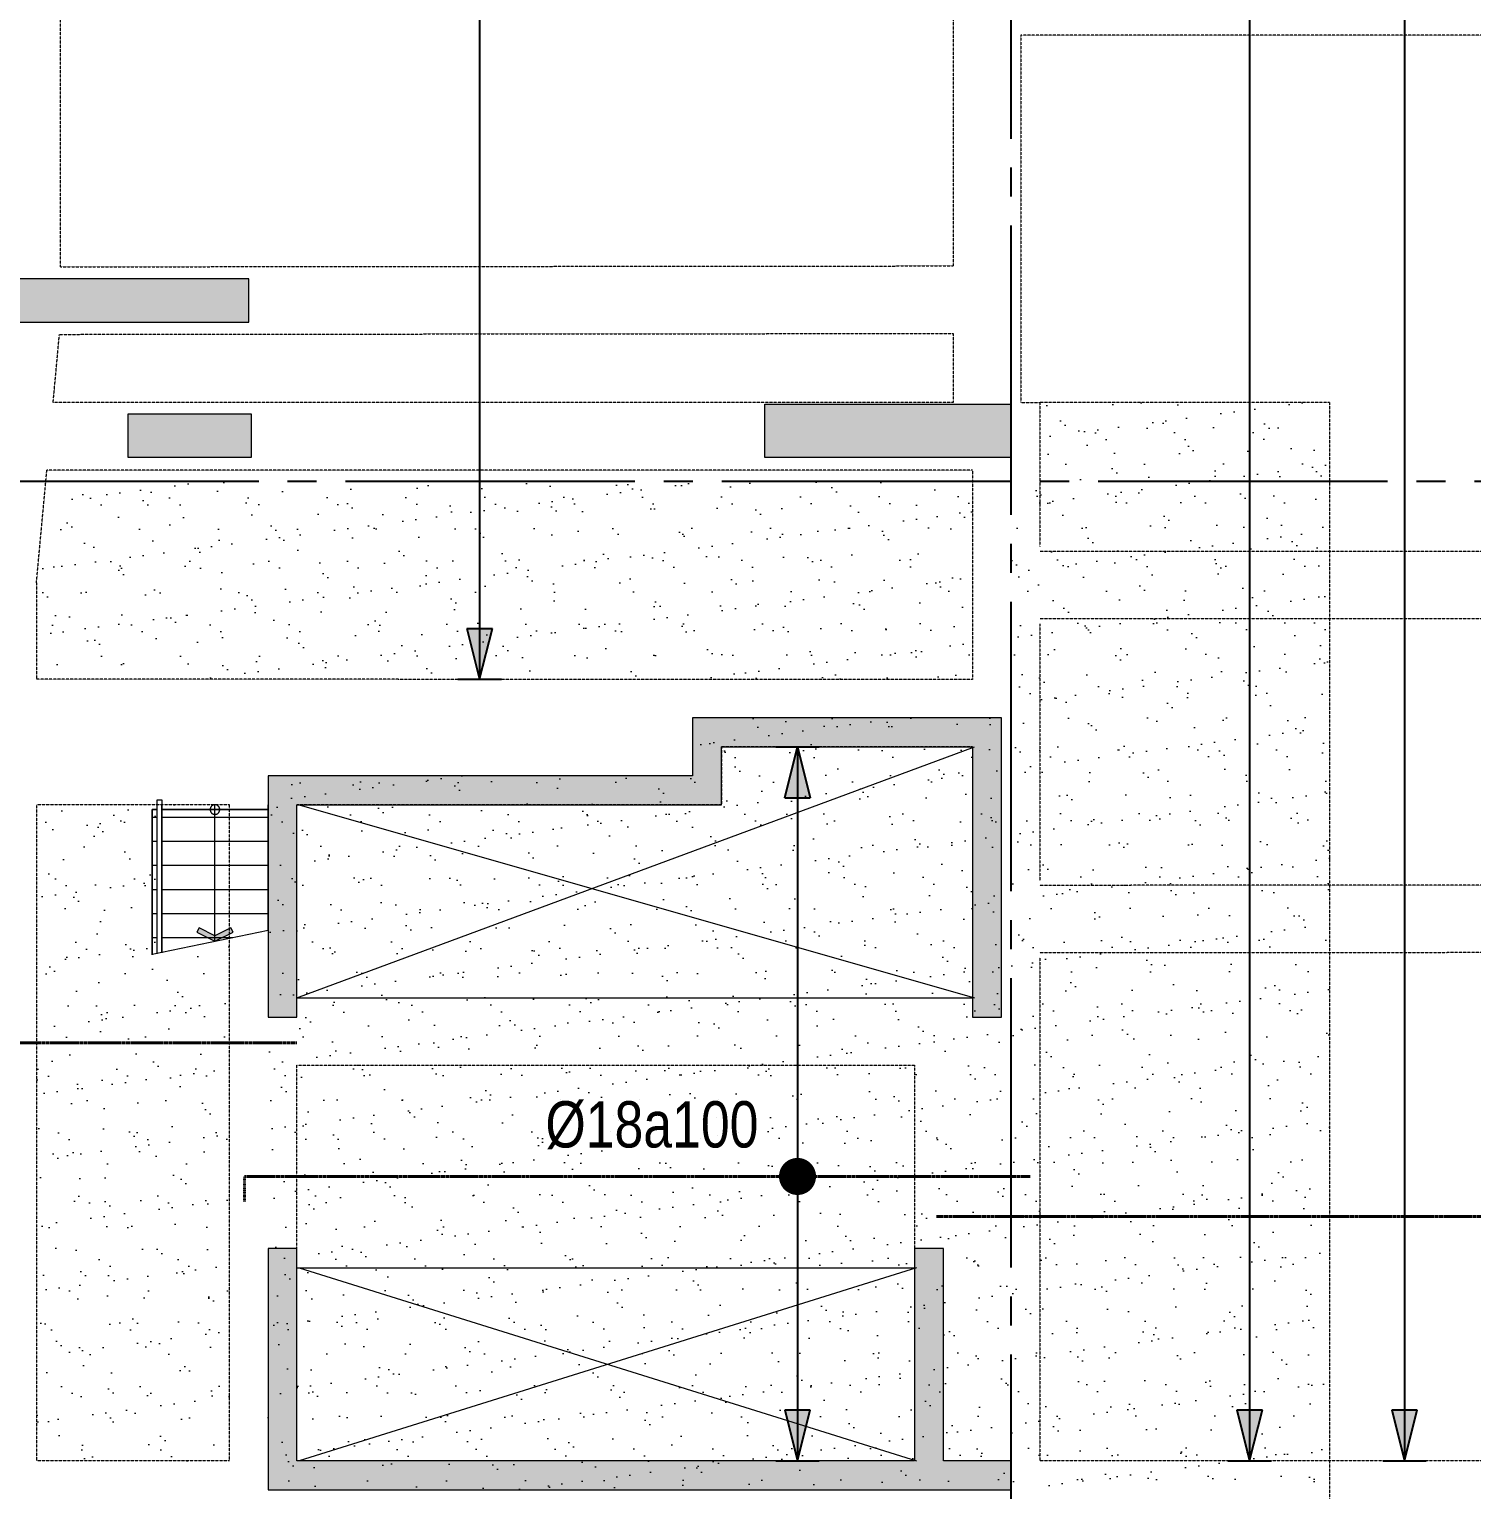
# Model space of a CAD drawing. Header units: millimetres. Extents: x -3819597 to -2591384, y 582389 to 820195.
# Drawn here: x -3012131 to -2997181, y 622231 to 637369 of the extents above; entities that cross this region are included whole.
import ezdxf
from ezdxf.enums import TextEntityAlignment as Align
from ezdxf.xclip import XClip

# ---------------------------------------------------------------- set-up
doc = ezdxf.new("R2010")
doc.units = ezdxf.units.MM
doc.header["$MEASUREMENT"] = 0
doc.header["$XCLIPFRAME"] = 0
for name, pattern in [('CENTER', [2, 1.25, -0.25, 0.25, -0.25]), ('CHG_XX_Damsan_Ham 2$0$CHG_XX_Damsan_Ham 2$0$HIDDEN', [0.375, 0.25, -0.125]), ('CHG_XX_Damsan_Ham 2$0$MB Ham 2$0$Hidden21', [3, 2, -1]), ('CHG_XX_Luoi truc$0$MB_Luoi truc$0$Center101', [13, 10, -1, 1, -1]), ('HIDDEN', [0.375, 0.25, -0.125])]:
    doc.linetypes.add(name, pattern=pattern)
doc.layers.get('0').update_dxf_attribs({"lineweight": 9})
doc.layers.get('Defpoints').update_dxf_attribs({"color": 10, "lineweight": 0})
for name, color, linetype in [('02HN. TEXT B', 1, 'Continuous'), ('08HN. SSS X', 6, 'Continuous'), ('12HN. GRID', 1, 'CENTER'), ("CHG_XX_Damsan_Ham 2$0$CHG_XX_Damsan_Ham 2$0$'S_General_Hatch_8", 8, 'Continuous'), ('CHG_XX_Damsan_Ham 2$0$MB Ham 2$0$Staircase', 30, 'Continuous'), ('CHG_XX_Damsan_Ham 2$0$MB Ham 2$0$Staircase Hidden', 34, 'CHG_XX_Damsan_Ham 2$0$MB Ham 2$0$Hidden21'), ('CHG_XX_Luoi truc$0$Grid', 34, 'Continuous'), ('CHG_XX_Luoi truc$0$Grid Line', 8, 'CHG_XX_Luoi truc$0$MB_Luoi truc$0$Center101'), ('dim', 51, 'Continuous')]:
    doc.layers.add(name, color=color, linetype=linetype)
for name, color, linetype, lineweight in [('CHG_XX_Cot_Ham 2$0$NS-Pier-H2', 150, 'Continuous', 13), ('CHG_XX_Cot_Ham 2$0$NS-Pier-H2 @ 1', 150, 'Continuous', 13), ('CHG_XX_Cot_Ham 2$0$NS-Pier-H2 @ 150', 150, 'Continuous', 13), ("CHG_XX_Damsan_Ham 2$0$CHG_XX_Damsan_Ham 2$0$'S_General_Hidden_1 Thin", 1, 'CHG_XX_Damsan_Ham 2$0$CHG_XX_Damsan_Ham 2$0$HIDDEN', 18), ('CHG_XX_Damsan_Ham 2$0$CHG_XX_Damsan_Ham 2$0$CHG_XX_Damsan_Ham 2$0$Start lo mo', 3, 'Continuous', 15), ('CHG_XX_Damsan_Ham 2$0$CHG_XX_Damsan_Ham 2$0$DBAO', 3, 'Continuous', 13), ('CHG_XX_Damsan_Ham 2$0$CHG_XX_Damsan_Ham 2$0$Start lo mo', 3, 'Continuous', 15), ('CHG_XX_Damsan_Ham 2$0$HATCH', 57, 'Continuous', 9), ('CHG_XX_Damsan_Ham 2$0$tam cap ram', 8, 'Continuous', 5), ('thep chay suot', 5, 'HIDDEN', 40)]:
    doc.layers.add(name, color=color, linetype=linetype, lineweight=lineweight)
doc.styles.add('[HN042014]STYLE', font='arial.ttf', dxfattribs={"width": 0.8})
doc.styles.add('CHG_XX_Luoi truc$0$MB_Luoi truc$0$Grid A-F$0$VNI-HelveCB', font='VHELVCB_0.TTF')

# ---------------------------------------------------------------- blocks, each defined once
blk = doc.blocks.new('*U678')
at = {"layer": '12HN. GRID', "linetype": 'Continuous'}
h = blk.add_hatch(color=256, dxfattribs=at)
h.dxf.hatch_style = 1
h.paths.add_polyline_path([(-44, 1308.2), (44, 1308.2), (0, 1484.2)])
h = blk.add_hatch(color=256, dxfattribs=at)
h.dxf.hatch_style = 1
h.paths.add_polyline_path([(0, -982.5), (44, -806.5), (-44, -806.5)])
for p, q in [((-75, 1484.2), (75, 1484.2)), ((-44, 1308.2), (0, 1484.2)), ((0, 1484.2), (0, -982.5)), ((0, 1484.2), (44, 1308.2)), ((-44, 1308.2), (44, 1308.2)), ((-44, -806.5), (44, -806.5)), ((-44, -806.5), (0, -982.5)), ((0, -982.5), (44, -806.5)), ((-75, -982.5), (75, -982.5))]:
    blk.add_line(p, q, dxfattribs=at)
at = {"layer": '12HN. GRID', "linetype": 'Continuous', "const_width": 64, "flags": 128}
blk.add_lwpolyline([(-32, 0, 1), (32, 0, 1)], format="xyb", close=True, dxfattribs=at)
at = {"layer": 'thep chay suot', "linetype": 'HIDDEN', "ltscale": 10}
blk.add_line((-1910.3, 0), (803.4, 0), dxfattribs=at)
at = {"layer": 'thep chay suot', "linetype": 'ByBlock', "ltscale": 0.001}
for p, q in [((-1910.3, 0), (-1910.3, -86.1)), ((803.4, 0), (803.4, 0))]:
    blk.add_line(p, q, dxfattribs=at)
at = {"layer": '02HN. TEXT B', "linetype": 'ByBlock', "style": '[HN042014]STYLE', "width": 0.8, "flags": 8}
blk.add_attdef('0', text='', height=160, dxfattribs=at).set_placement((-351.3, 260), align=Align.MIDDLE_CENTER)
blk.add_attdef('1', text='', height=160, dxfattribs=at).set_placement((-870.7, 180), align=Align.MIDDLE_LEFT)
at = {"layer": 'Defpoints', "color": 9, "linetype": 'ByBlock', "style": '[HN042014]STYLE', "width": 0.8, "flags": 9}
for tag, p in [('2', (-13221.5, -1591)), ('3', (-13221.5, -1995.8)), ('4', (-13221.5, -2400.6)), ('5', (-13221.5, -2791))]:
    blk.add_attdef(tag, text='', height=250, dxfattribs=at).set_placement(p, align=Align.MIDDLE_CENTER)
blk = doc.blocks.new('*U1035')
at = {"layer": 'CHG_XX_Cot_Ham 2$0$NS-Pier-H2 @ 1'}
h = blk.add_hatch(color=256, dxfattribs=at)
h.dxf.hatch_style = 1
h.paths.add_polyline_path([(450, 0), (0, 0), (0, -2550), (450, -2550)])
at = {"layer": 'CHG_XX_Cot_Ham 2$0$NS-Pier-H2 @ 150'}
h = blk.add_hatch(color=256, dxfattribs=at)
h.dxf.hatch_style = 1
h.paths.add_polyline_path([(450, 0), (0, 0), (0, -2550), (450, -2550)])
blk = doc.blocks.new('CHG_XX_Cot_Ham 2$0$Block A_C450x2250')
at = {"layer": 'CHG_XX_Cot_Ham 2$0$NS-Pier-H2'}
blk.add_lwpolyline([(450, -2550), (0, -2550), (0, 0), (450, 0)], close=True, dxfattribs=at)
blk.add_blockref('*U1035', (0, 0), dxfattribs=at)
blk = doc.blocks.new('*U1038')
at = {"layer": 'CHG_XX_Cot_Ham 2$0$NS-Pier-H2 @ 1'}
h = blk.add_hatch(color=256, dxfattribs=at)
h.dxf.hatch_style = 1
h.paths.add_polyline_path([(550, 0), (0, 0), (0, -2550), (550, -2550)])
at = {"layer": 'CHG_XX_Cot_Ham 2$0$NS-Pier-H2 @ 150'}
h = blk.add_hatch(color=256, dxfattribs=at)
h.dxf.hatch_style = 1
h.paths.add_polyline_path([(550, 0), (0, 0), (0, -2550), (550, -2550)])
blk = doc.blocks.new('CHG_XX_Cot_Ham 2$0$550x2550')
at = {"layer": 'CHG_XX_Cot_Ham 2$0$NS-Pier-H2'}
blk.add_lwpolyline([(550, -2550), (0, -2550), (0, 0), (550, 0)], close=True, dxfattribs=at)
blk.add_blockref('*U1038', (0, 0), dxfattribs=at)
blk = doc.blocks.new('*U1029')
at = {"layer": 'CHG_XX_Luoi truc$0$Grid Line'}
blk.add_line((0, 0), (0, 608), dxfattribs=at)
at = {"layer": 'CHG_XX_Luoi truc$0$Grid', "lineweight": -2, "style": 'CHG_XX_Luoi truc$0$MB_Luoi truc$0$Grid A-F$0$VNI-HelveCB'}
for tag, p in [('GRIDSUB', (0, 617)), ('GRID', (0, -9))]:
    blk.add_attdef(tag, text='', height=5, dxfattribs=at).set_placement(p, align=Align.MIDDLE)
blk = doc.blocks.new('*U1031')
at = {"layer": 'CHG_XX_Luoi truc$0$Grid Line'}
blk.add_line((0, 0), (0, 438), dxfattribs=at)
at = {"layer": 'CHG_XX_Luoi truc$0$Grid', "lineweight": -2, "style": 'CHG_XX_Luoi truc$0$MB_Luoi truc$0$Grid A-F$0$VNI-HelveCB'}
for tag, p in [('GRIDSUB', (0, 447)), ('GRID', (0, -9))]:
    blk.add_attdef(tag, text='', height=5, dxfattribs=at).set_placement(p, align=Align.MIDDLE)
blk = doc.blocks.new('CHG_XX_Luoi truc')
at = {"layer": 'CHG_XX_Luoi truc$0$Grid', "xscale": 300, "yscale": 300, "zscale": 300}
blk.add_blockref('*U1029', (87300, -12747), dxfattribs=at)
at = {"layer": 'CHG_XX_Luoi truc$0$Grid', "xscale": 300.0000000000013, "yscale": 300.0000000000013, "zscale": 300.0000000000013, "rotation": 90}
blk.add_blockref('*U1031', (110703, 22700), dxfattribs=at)
blk = doc.blocks.new('*U1041')
at = {"layer": 'CHG_XX_Cot_Ham 2$0$NS-Pier-H2 @ 1'}
h = blk.add_hatch(color=256, dxfattribs=at)
h.dxf.hatch_style = 1
h.paths.add_polyline_path([(78150, 23400), (78150, 22950), (79425, 22950), (79425, 23400)])
at = {"layer": 'CHG_XX_Cot_Ham 2$0$NS-Pier-H2 @ 150'}
h = blk.add_hatch(color=256, dxfattribs=at)
h.dxf.hatch_style = 1
h.paths.add_polyline_path([(78150, 23400), (78150, 22950), (79425, 22950), (79425, 23400)])
blk = doc.blocks.new('CHG_XX_Cot_Ham 2')
at = {"layer": 'CHG_XX_Cot_Ham 2$0$NS-Pier-H2'}
h = blk.add_hatch(color=256, dxfattribs=at)
h.dxf.hatch_style = 1
h.paths.add_polyline_path([(99639.2, 163400), (-10900, 163400), (-10900, 85450), (-300, 85450), (-300, 84050), (32350, 84050), (32350, -9000), (103575.5, -9000), (106050, -6022), (106050, 158254.3)])
h.paths.add_polyline_path([(99533.7, 163100), (105750, 158110.4), (105750, 90450), (105650, 90450), (105750, 90450), (105750, 13850), (105750, 13722.3), (105750, -5913.6), (103434.7, -8700), (93599.8, -8700), (93299.8, -8700), (32650, -8700), (32650, 84350), (0, 84350), (0, 85750), (-10600, 85750), (-10600, 163100), (93600, 163100)], flags=16)
h = blk.add_hatch(color=256, dxfattribs=at)
h.dxf.hatch_style = 1
h.paths.add_polyline_path([(84300, 19950), (86900, 19950), (86900, 17150), (87200, 17150), (87200, 20250), (84000, 20250), (84000, 19650), (79600, 19650), (79600, 17150), (79900, 17150), (79900, 19350), (84300, 19350)])
h = blk.add_hatch(color=256, dxfattribs=at)
h.dxf.hatch_style = 1
h.paths.add_polyline_path([(87300, 12550), (86600, 12550), (86600, 14750), (86300, 14750), (86300, 12550), (79900, 12550), (79900, 14750), (79600, 14750), (79600, 12250), (87300, 12250)])
blk.add_lwpolyline([(79425, 23400), (79425, 22950), (78150, 22950), (78150, 23400)], close=True, dxfattribs=at)
for points in [[(87200, 17150), (87200, 20250), (84000, 20250), (84000, 19650), (79600, 19650), (79600, 17150), (79900, 17150), (79900, 19350), (84300, 19350), (84300, 19950), (86900, 19950), (86900, 17150), (87200, 17150)], [(79600, 14750), (79600, 12250), (87300, 12250), (87300, 12550), (86600, 12550), (86600, 14750), (86300, 14750), (86300, 12550), (79900, 12550), (79900, 14750), (79600, 14750)]]:
    blk.add_lwpolyline(points, dxfattribs=at)
for name in ['CHG_XX_Luoi truc', '*U1041']:
    blk.add_blockref(name, (0, 0), dxfattribs=at)
at = {"layer": 'CHG_XX_Cot_Ham 2$0$NS-Pier-H2', "xscale": -1, "rotation": 90}
blk.add_blockref('CHG_XX_Cot_Ham 2$0$Block A_C450x2250', (76850, 24800), dxfattribs=at)
at = {"layer": 'Defpoints', "rotation": 90}
blk.add_blockref('CHG_XX_Cot_Ham 2$0$550x2550', (84750, 22950), dxfattribs=at)
blk = doc.blocks.new('CHG_XX_Damsan_Ham 2$0$MB Ham 2$0$Arrow 60')
at = {"linetype": 'ByBlock', "lineweight": -2}
h = blk.add_hatch(color=0, dxfattribs=at)
h.paths.add_polyline_path([(1.88, 0.94), (1.65, 1.38), (0, 0.56), (-1.65, 1.38), (-1.88, 0.94), (0, 0)], flags=17)
h.paths.add_polyline_path([(1.65, 1.38), (1.88, 0.94), (0, 0), (-1.88, 0.94), (-1.65, 1.38), (0, 0.56)])
blk.add_hatch(color=0, dxfattribs=at).paths.add_polyline_path([(1.65, 1.38), (1.88, 0.94), (0, 0), (-1.88, 0.94), (-1.65, 1.38), (0, 0.56)])
at = {"color": 0, "linetype": 'ByBlock', "lineweight": -2}
blk.add_lwpolyline([(1.65, 1.38), (1.88, 0.94), (0, 0), (-1.88, 0.94), (-1.65, 1.38), (0, 0.56)], close=True, dxfattribs=at)
blk = doc.blocks.new('CHG_XX_Damsan_Ham 2$0$MB Ham 2$0$Dot')
at = {"linetype": 'ByBlock', "lineweight": -2}
h = blk.add_hatch(color=0, dxfattribs=at)
edge = h.paths.add_edge_path()
edge.add_arc((0, 0), 0.5, 0, 360)
at = {"color": 0, "linetype": 'ByBlock', "lineweight": -2}
blk.add_line((0, -1), (0, 1), dxfattribs=at)
blk.add_circle((0, 0), 0.5, dxfattribs=at)
blk = doc.blocks.new('*U966')
at = {"layer": 'CHG_XX_Damsan_Ham 2$0$tam cap ram'}
h = blk.add_hatch(dxfattribs=at)
h.set_pattern_fill('_USER', color=256, scale=250, angle=90, pattern_type=0)
h.set_pattern_definition([(90, (2200, 2550), (-250, 2e-14), [])])
h.paths.add_polyline_path([(1200, 2550), (3200, 2550), (3200, 1450), (1200, 1450)])
h.paths.add_polyline_path([(1200, 1400), (3200, 1400), (3200, 1350), (1200, 1350)])
h.paths.add_polyline_path([(1200, 1200), (3200, 1200), (3200, 1150), (1200, 1150)])
h.paths.add_polyline_path([(1200, 1100), (3200, 1100), (3200, 0), (1200, 0)])
at = {"layer": 'CHG_XX_Damsan_Ham 2$0$MB Ham 2$0$Staircase'}
for p, q in [((1200, 0), (1200, 1100)), ((3200, 0), (3200, 1100)), ((0, 0), (4400, 0))]:
    blk.add_line(p, q, dxfattribs=at)
at = {"layer": 'CHG_XX_Damsan_Ham 2$0$MB Ham 2$0$Staircase Hidden'}
for p, q in [((4400, 2550), (4400, 0)), ((4400, 1200), (4400, 1350))]:
    blk.add_line(p, q, dxfattribs=at)
at = {"layer": 'CHG_XX_Damsan_Ham 2$0$tam cap ram'}
for p, q in [((0, 0), (0, 2550)), ((0, 2550), (4400, 2550)), ((1200, 1450), (1200, 2550)), ((1598, 1350), (1848, 2550)), ((1700, 1350), (1950, 2550)), ((3200, 1450), (3200, 2550)), ((600, 550), (600, 2000)), ((600, 2000), (3800, 2000)), ((3800, 550), (3800, 2000)), ((1100, 1100), (1100, 1450)), ((1100, 1450), (3300, 1450)), ((1150, 1150), (1150, 1400)), ((1150, 1400), (3250, 1400)), ((1200, 1150), (1200, 1400)), ((1200, 1400), (1200, 1350)), ((3200, 1150), (3200, 1400)), ((3250, 1150), (3250, 1400)), ((3300, 1100), (3300, 1450)), ((1200, 1350), (3200, 1350)), ((1100, 1100), (3300, 1100)), ((1150, 1150), (3250, 1150)), ((1200, 1200), (3200, 1200)), ((1200, 1200), (1200, 1150)), ((600, 550), (3800, 550))]:
    blk.add_line(p, q, dxfattribs=at)
for points in [[(1200, 2550), (3200, 2550), (3200, 1450), (1200, 1450)], [(1200, 1400), (3200, 1400), (3200, 1350), (1200, 1350)], [(1200, 1200), (3200, 1200), (3200, 1150), (1200, 1150)], [(1200, 1100), (3200, 1100), (3200, 0), (1200, 0)]]:
    blk.add_lwpolyline(points, close=True, dxfattribs=at)
for centre, start, end in [((1200, 1350), 90, 180), ((3200, 1350), 0, 90), ((1200, 1200), 180, 270), ((3200, 1200), 270, 0)]:
    blk.add_arc(centre, 1200, start, end, dxfattribs=at)
at = {"layer": 'CHG_XX_Damsan_Ham 2$0$tam cap ram', "yscale": 100, "zscale": 100}
for name, p, xscale, rotation in [('CHG_XX_Damsan_Ham 2$0$MB Ham 2$0$Arrow 60', (1835, 2000), 100, 270), ('CHG_XX_Damsan_Ham 2$0$MB Ham 2$0$Dot', (3200, 2000), 100, 270), ('CHG_XX_Damsan_Ham 2$0$MB Ham 2$0$Arrow 60', (3200, 550), -100, 90)]:
    blk.add_blockref(name, p, dxfattribs=dict(at, xscale=xscale, rotation=rotation))
blk = doc.blocks.new('CHG_XX_Damsan_Ham 2$0$ArchStaireH2')
at = {"layer": 'CHG_XX_Damsan_Ham 2$0$tam cap ram'}
blk.add_lwpolyline([(66200, -123190), (66200, -121650), (66250, -121650), (66250, -123179)], dxfattribs=at)
ref = blk.add_blockref('*U966', (64800, -124950), dxfattribs=dict(at, xscale=-1, rotation=270))
XClip(ref).set_block_clipping_path([(3250, 1350), (3249.9999999999, 2550), (1945, 2550), (1695, 1349)])
blk = doc.blocks.new('CHG_XX_Damsan_Ham 2', base_point=(3089256, -609981))
at = {"layer": "CHG_XX_Damsan_Ham 2$0$CHG_XX_Damsan_Ham 2$0$'S_General_Hatch_8"}
h = blk.add_hatch(dxfattribs=at)
h.set_pattern_fill('CROSS', color=256, scale=2000)
edge = h.paths.add_edge_path()
edge.add_line((76750, 42625), (76750, 65250))
edge.add_line((76750, 65250), (76750, 65850))
edge.add_line((76750, 65850), (77900, 65850))
edge.add_line((77900, 65850), (77900, 89350))
edge.add_line((77900, 89350), (76850, 89350))
edge.add_line((76850, 89350), (76850, 90650))
edge.add_line((76850, 90650), (76852, 131950))
edge.add_line((76852, 131950), (51950, 131950))
edge.add_line((51950, 131950), (51950, 130600))
edge.add_line((51950, 130600), (22700, 130600))
edge.add_line((22700, 130600), (22700, 84050))
edge.add_line((22700, 84050), (32350, 84050))
edge.add_line((32350, 84050), (32350, 22700))
edge.add_line((32350, 22700), (76500, 22700))
edge.add_line((76500, 22700), (76500, 23518))
edge.add_line((76500, 23518), (76750, 23518))
edge.add_line((76750, 23518), (76750, 42625))
edge.add_line((76750, 42625), (76750, 43198))
at = {"layer": 'CHG_XX_Damsan_Ham 2$0$HATCH'}
h = blk.add_hatch(dxfattribs=at)
h.set_pattern_fill('AR-SAND', color=256, scale=262.5)
h.paths.add_polyline_path([(90600, 23519), (87600, 23519), (87600, 22700), (90600, 22700)])
h = blk.add_hatch(dxfattribs=at)
h.set_pattern_fill('AR-SAND', color=256, scale=262.5)
h.paths.add_polyline_path([(86900, 22700), (77450, 22700), (77450, 22000), (77200, 22000), (77200, 20650), (86900, 20649)])
h = blk.add_hatch(dxfattribs=at)
h.set_pattern_fill('AR-SAND', color=256, scale=262.5)
h.paths.add_polyline_path([(90600, 22700), (87300, 22700), (87300, 12250), (90600, 12250)])
h = blk.add_hatch(dxfattribs=at)
h.set_pattern_fill('AR-SAND', color=256, scale=262.5)
h.paths.add_polyline_path([(86900, 17150), (87200, 17150), (87200, 20250), (84000, 20250), (84000, 19650), (79600, 19650), (79600, 19300), (79600, 19300), (79600, 18050), (79600, 17150), (79900, 17150), (79900, 19350), (84300, 19350), (84300, 19950), (86900, 19949), (86900, 19950), (84300, 19950), (84300, 19350), (79900, 19350), (79900, 17350), (86900, 17350), (86900, 19949), (86900, 19949)])
h = blk.add_hatch(dxfattribs=at)
h.set_pattern_fill('AR-SAND', color=256, scale=262.5)
h.paths.add_polyline_path([(79200, 17967), (78500, 17821), (78500, 19300), (79000, 19300, -0.414214), (79050, 19350), (77200, 19350), (77200, 12550), (79200, 12550)])
h = blk.add_hatch(dxfattribs=at)
h.set_pattern_fill('AR-SAND', color=256, scale=262.5)
h.paths.add_polyline_path([(86300, 17350), (79900, 17350), (79900, 12550), (79900, 14250), (79900, 17150), (79600, 17150), (79600, 12250), (87300, 12250), (87450, 12550), (87300, 12550), (87200, 17350), (86300, 17350), (86300, 12550), (86300, 12550)])
at = {"layer": "CHG_XX_Damsan_Ham 2$0$CHG_XX_Damsan_Ham 2$0$'S_General_Hidden_1 Thin", "ltscale": 10}
for p, q in [((86700, 30600), (86700, 24934)), ((77450, 24925), (77450, 28875)), ((87400, 27325), (87400, 23519)), ((98250, 27325), (87400, 27325)), ((77450, 24925), (86700, 24934)), ((77373, 23518), (77438, 24225)), ((77438, 24225), (86700, 24234)), ((86700, 24234), (86700, 23519)), ((86700, 23519), (77373, 23518)), ((87400, 23519), (87600, 23519)), ((90600, 23519), (87600, 23519)), ((87600, 23519), (87600, 22025)), ((90600, 23519), (90600, 8850)), ((77200, 21650), (77308, 22818)), ((86900, 22819), (77308, 22818)), ((86900, 22819), (86900, 20649)), ((98250, 21975), (87600, 21975)), ((77200, 21650), (77200, 20650)), ((98250, 21275), (87600, 21275)), ((87600, 21225), (87600, 18564)), ((86900, 20649), (77200, 20650)), ((86900, 19949), (84300, 19950)), ((84300, 19950), (84300, 19350)), ((86900, 19950), (86900, 17350)), ((79200, 19350), (77200, 19350)), ((77200, 19350), (77200, 12550)), ((79200, 12552), (79200, 19350)), ((84300, 19350), (79900, 19350)), ((79900, 17350), (79900, 19350)), ((98250, 18521), (87600, 18514)), ((98250, 17821), (87600, 17814)), ((87600, 17764), (87600, 12550)), ((79900, 12550), (79900, 16650)), ((79900, 16650), (86299, 16650)), ((86299, 16650), (86300, 12550)), ((79200, 12550), (77200, 12550)), ((86300, 12550), (79900, 12550)), ((98250, 12550), (87600, 12550))]:
    blk.add_line(p, q, dxfattribs=at)
at = {"layer": 'CHG_XX_Damsan_Ham 2$0$CHG_XX_Damsan_Ham 2$0$CHG_XX_Damsan_Ham 2$0$Start lo mo'}
for p, q in [((79900, 17350), (86922, 19950)), ((79922, 19350), (86922, 17350)), ((79900, 17350), (86900, 17350)), ((79900, 14550), (86300, 14550)), ((86322, 14550), (79922, 12550)), ((79922, 14550), (86322, 12550))]:
    blk.add_line(p, q, dxfattribs=at)
at = {"layer": 'CHG_XX_Damsan_Ham 2$0$CHG_XX_Damsan_Ham 2$0$Start lo mo'}
for p, q in [((79900, 17350), (86900, 17350)), ((79900, 14550), (86300, 14550))]:
    blk.add_line(p, q, dxfattribs=at)
at = {"layer": 'CHG_XX_Damsan_Ham 2$0$CHG_XX_Damsan_Ham 2$0$DBAO'}
blk.add_blockref('CHG_XX_Cot_Ham 2', (0, 0), dxfattribs=at)
at = {"layer": 'CHG_XX_Damsan_Ham 2$0$HATCH'}
for name, p in [('CHG_XX_Cot_Ham 2', (0, 0)), ('CHG_XX_Damsan_Ham 2$0$ArchStaireH2', (12250, 141050))]:
    blk.add_blockref(name, p, dxfattribs=at)
blk = doc.blocks.new('*U834')
at = {"layer": '12HN. GRID', "linetype": 'Continuous'}
h = blk.add_hatch(color=256, dxfattribs=at)
h.dxf.hatch_style = 1
h.paths.add_polyline_path([(0, -10422.3), (44, -10246.3), (-44, -10246.3)])
for p, q in [((0, 15117), (0, -10422.3)), ((-44, -10246.3), (44, -10246.3)), ((-44, -10246.3), (0, -10422.3)), ((0, -10422.3), (44, -10246.3)), ((-75, -10422.3), (75, -10422.3))]:
    blk.add_line(p, q, dxfattribs=at)
at = {"layer": '02HN. TEXT B', "linetype": 'ByBlock', "style": '[HN042014]STYLE', "width": 0.8, "flags": 8}
blk.add_attdef('0', text='', height=160, dxfattribs=at).set_placement((-351.3, 260), align=Align.MIDDLE_CENTER)
blk.add_attdef('1', text='', height=160, dxfattribs=at).set_placement((151.8, 180), align=Align.MIDDLE_LEFT)
at = {"layer": 'Defpoints', "color": 9, "linetype": 'ByBlock', "style": '[HN042014]STYLE', "width": 0.8, "flags": 9}
for tag, p in [('2', (-12025.5, -1275.1)), ('3', (-12025.5, -1679.8)), ('4', (-12025.5, -2084.6)), ('5', (-12025.5, -2475.1))]:
    blk.add_attdef(tag, text='', height=250, dxfattribs=at).set_placement(p, align=Align.MIDDLE_CENTER)
blk = doc.blocks.new('*U860')
at = {"layer": '12HN. GRID', "linetype": 'Continuous'}
h = blk.add_hatch(color=256, dxfattribs=at)
h.dxf.hatch_style = 1
h.paths.add_polyline_path([(0, -7467.6), (44, -7291.6), (-44, -7291.6)])
for p, q in [((0, 4440.8), (0, -7467.6)), ((-44, -7291.6), (44, -7291.6)), ((-44, -7291.6), (0, -7467.6)), ((0, -7467.6), (44, -7291.6)), ((-75, -7467.6), (75, -7467.6))]:
    blk.add_line(p, q, dxfattribs=at)
at = {"layer": '02HN. TEXT B', "linetype": 'ByBlock', "style": '[HN042014]STYLE', "width": 0.8, "flags": 8}
blk.add_attdef('1', text='', height=160, dxfattribs=at).set_placement((61.7, 140), align=Align.MIDDLE_LEFT)
blk.add_attdef('0', text='', height=160, dxfattribs=at).set_placement((1102.5, 160), align=Align.MIDDLE_CENTER)
at = {"layer": 'Defpoints', "color": 9, "linetype": 'ByBlock', "style": '[HN042014]STYLE', "width": 0.8, "flags": 9}
for tag, p in [('2', (1608.1, 9081.1)), ('3', (1608.1, 8676.3)), ('4', (1608.1, 8271.6)), ('5', (1608.1, 7881.1))]:
    blk.add_attdef(tag, text='', height=250, dxfattribs=at).set_placement(p, align=Align.MIDDLE_CENTER)
blk = doc.blocks.new('*U859')
at = {"layer": '12HN. GRID', "linetype": 'Continuous'}
h = blk.add_hatch(color=256, dxfattribs=at)
h.dxf.hatch_style = 1
h.paths.add_polyline_path([(0, -4767.7), (44, -4591.7), (-44, -4591.7)])
for p, q in [((0, 4440.8), (0, -4767.7)), ((-44, -4591.7), (44, -4591.7)), ((-44, -4591.7), (0, -4767.7)), ((0, -4767.7), (44, -4591.7)), ((-75, -4767.7), (75, -4767.7))]:
    blk.add_line(p, q, dxfattribs=at)
at = {"layer": '02HN. TEXT B', "linetype": 'ByBlock', "style": '[HN042014]STYLE', "width": 0.8, "flags": 8}
blk.add_attdef('1', text='', height=160, dxfattribs=at).set_placement((164.4, 140), align=Align.MIDDLE_LEFT)
blk.add_attdef('0', text='', height=160, dxfattribs=at).set_placement((1102.5, 160), align=Align.MIDDLE_CENTER)
at = {"layer": 'Defpoints', "color": 9, "linetype": 'ByBlock', "style": '[HN042014]STYLE', "width": 0.8, "flags": 9}
for tag, p in [('2', (1466, 9184)), ('3', (1466, 8779.3)), ('4', (1466, 8374.5)), ('5', (1466, 7984))]:
    blk.add_attdef(tag, text='', height=250, dxfattribs=at).set_placement(p, align=Align.MIDDLE_CENTER)
blk = doc.blocks.new('*U863')
at = {"layer": '12HN. GRID', "linetype": 'Continuous'}
h = blk.add_hatch(color=256, dxfattribs=at)
h.dxf.hatch_style = 1
h.paths.add_polyline_path([(-44, 1632.1), (44, 1632.1), (0, 1808.1)])
h = blk.add_hatch(color=256, dxfattribs=at)
h.dxf.hatch_style = 1
h.paths.add_polyline_path([(0, -843.9), (44, -667.9), (-44, -667.9)])
for p, q in [((-75, 1808.1), (75, 1808.1)), ((-44, 1632.1), (0, 1808.1)), ((0, 1808.1), (0, -843.9)), ((0, 1808.1), (44, 1632.1)), ((-44, 1632.1), (44, 1632.1)), ((-44, -667.9), (44, -667.9)), ((-44, -667.9), (0, -843.9)), ((0, -843.9), (44, -667.9)), ((-75, -843.9), (75, -843.9))]:
    blk.add_line(p, q, dxfattribs=at)
at = {"layer": '12HN. GRID', "linetype": 'Continuous', "const_width": 64, "flags": 128}
blk.add_lwpolyline([(-32, 0, 1), (32, 0, 1)], format="xyb", close=True, dxfattribs=at)
at = {"layer": 'thep chay suot', "linetype": 'HIDDEN', "ltscale": 10}
blk.add_line((-3177.3, 0), (3330.5, 0), dxfattribs=at)
at = {"layer": 'thep chay suot', "linetype": 'ByBlock', "ltscale": 0.001}
for p, q in [((-3177.3, 0), (-3177.3, 0)), ((3330.5, 0), (3330.5, 0))]:
    blk.add_line(p, q, dxfattribs=at)
at = {"layer": '02HN. TEXT B', "linetype": 'ByBlock', "style": '[HN042014]STYLE', "width": 0.8, "flags": 8}
blk.add_attdef('0', text='', height=160, dxfattribs=at).set_placement((-351.3, 260), align=Align.MIDDLE_CENTER)
blk.add_attdef('1', text='', height=160, dxfattribs=at).set_placement((151.8, 180), align=Align.MIDDLE_LEFT)
at = {"layer": 'Defpoints', "color": 9, "linetype": 'ByBlock', "style": '[HN042014]STYLE', "width": 0.8, "flags": 9}
for tag, p in [('2', (-12025.5, -1275.1)), ('3', (-12025.5, -1679.8)), ('4', (-12025.5, -2084.6)), ('5', (-12025.5, -2475.1))]:
    blk.add_attdef(tag, text='', height=250, dxfattribs=at).set_placement(p, align=Align.MIDDLE_CENTER)
blk = doc.blocks.new('*U864')
at = {"layer": 'thep chay suot', "linetype": 'HIDDEN', "ltscale": 10}
blk.add_line((-12344.3, 0), (3430, 0), dxfattribs=at)
at = {"layer": 'thep chay suot', "linetype": 'ByBlock', "ltscale": 0.001}
blk.add_line((3430, 0), (3430, -0.1), dxfattribs=at)
at = {"layer": '02HN. TEXT B', "linetype": 'ByBlock', "style": '[HN042014]STYLE', "width": 0.8, "flags": 8}
blk.add_attdef('0', text='', height=160, dxfattribs=at).set_placement((-351.3, 260), align=Align.MIDDLE_CENTER)
blk.add_attdef('1', text='', height=160, dxfattribs=at).set_placement((151.8, 180), align=Align.MIDDLE_LEFT)
at = {"layer": 'Defpoints', "color": 9, "linetype": 'ByBlock', "style": '[HN042014]STYLE', "width": 0.8, "flags": 9}
for tag, p in [('2', (-12025.5, -1000)), ('3', (-12025.5, -1404.8)), ('4', (-12025.5, -1809.5)), ('5', (-12025.5, -2200))]:
    blk.add_attdef(tag, text='', height=250, dxfattribs=at).set_placement(p, align=Align.MIDDLE_CENTER)

msp = doc.modelspace()

# ---------------------------------------------------------------- block references
at = {"layer": '08HN. SSS X', "linetype": 'Continuous', "xscale": 3, "yscale": 3, "zscale": 3}
for name, p in [('*U859', (-3007462.8, 644933.8)), ('*U860', (-2999482.9, 644933.8))]:
    msp.add_blockref(name, p, dxfattribs=at)
at = {"layer": 'dim', "ltscale": 1500}
msp.add_blockref('CHG_XX_Damsan_Ham 2', (0, 0), dxfattribs=at)
at = {"layer": 'thep chay suot', "xscale": 3, "yscale": 3, "zscale": 3}
for name, p in [('*U834', (-2997879.2, 653797.8)), ('*U864', (-3019646.1, 626862.8))]:
    msp.add_blockref(name, p, dxfattribs=at)
at = {"layer": 'thep chay suot'}
ref = msp.add_blockref('*U863', (-2993197.4, 625062.8), dxfattribs=dict(at, xscale=3, yscale=3, zscale=3))
ref.add_attrib('1', '%%c18a200', dxfattribs={"layer": '02HN. TEXT B', "linetype": 'ByBlock', "height": 480, "style": '[HN042014]STYLE', "width": 0.8}).set_placement((-2992742, 625602.8), align=Align.MIDDLE_LEFT)
ref = msp.add_blockref('*U678', (-3004168.7, 625478.4), dxfattribs=dict(at, xscale=3, yscale=3, zscale=3))
ref.add_attrib('1', '%%c18a100', dxfattribs={"layer": '02HN. TEXT B', "linetype": 'ByBlock', "height": 480, "style": '[HN042014]STYLE', "width": 0.8}).set_placement((-3006780.7, 626018.4), align=Align.MIDDLE_LEFT)

doc.saveas('drawing.dxf')
